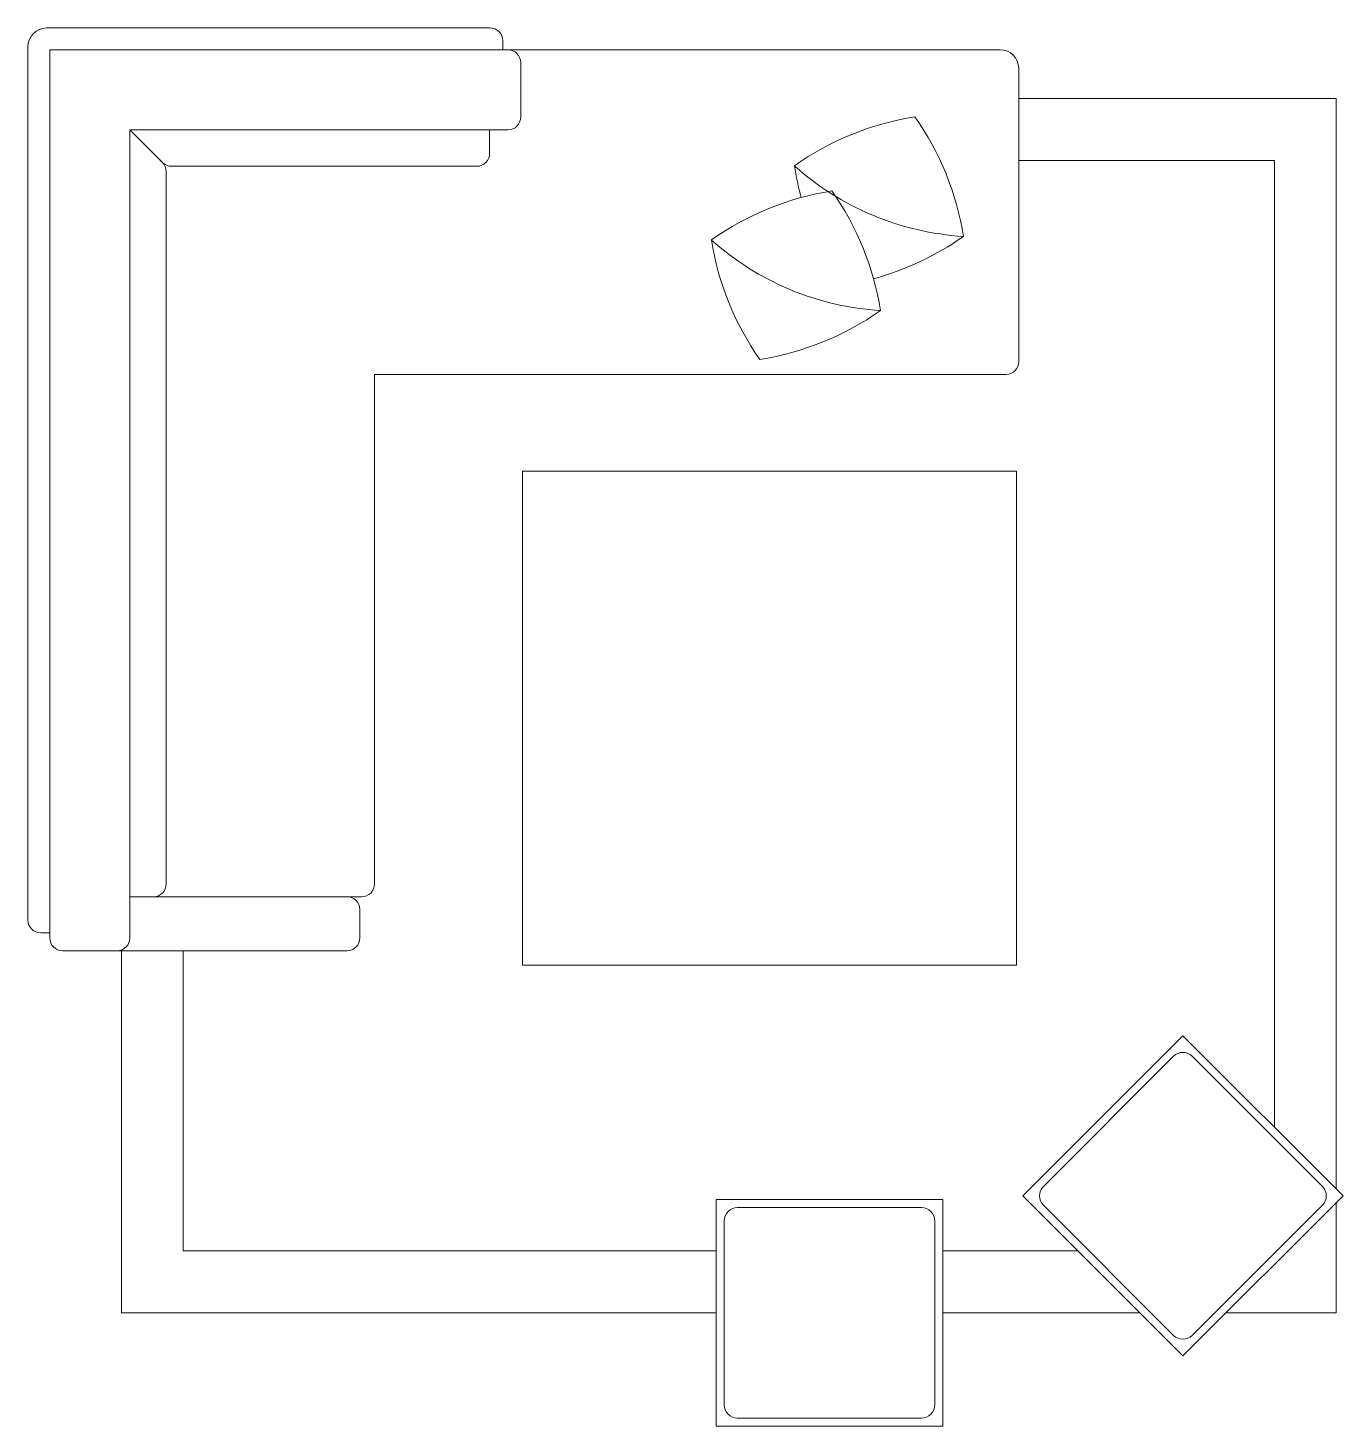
# Model space of a CAD drawing. Header units: millimetres. Extents: x -43896 to -40702, y -22312 to -18917.
import ezdxf

# ---------------------------------------------------------------- set-up
doc = ezdxf.new("R2010")
doc.units = ezdxf.units.MM
doc.layers.add('6fur', color=7, linetype='Continuous', lineweight=20)

msp = doc.modelspace()

# ---------------------------------------------------------------- linework, layer by layer
at = {"layer": '6fur'}
for p, q in [((-43851, -18916.6), (-42773.5, -18916.6)), ((-43896, -21083.3), (-43896, -18961.6)), ((-43842.9, -21126.6), (-43842.9, -18969.6)), ((-43842.9, -18969.6), (-42730.3, -18969.6)), ((-42742.5, -18947.6), (-42742.5, -18969.6)), ((-42730.3, -18969.6), (-41534.5, -18969.6)), ((-42699.2, -19000.7), (-42699.2, -19133)), ((-42699.2, -19000.7), (-42699.2, -19133)), ((-41489.5, -19014.6), (-41489.5, -19727)), ((-43648.5, -21126.6), (-43648.5, -19164.1)), ((-43569.2, -19243.4), (-43648.5, -19164.1)), ((-43648.5, -19164.1), (-42730.3, -19164.1)), ((-42774.7, -19221.4), (-42774.7, -19164.1)), ((-43560.1, -20995.5), (-43560.1, -19265.3)), ((-43547.2, -19252.5), (-42805.7, -19252.5)), ((-43054.5, -20995.5), (-43054.5, -19758.1)), ((-43054.5, -19758.1), (-41520.6, -19758.1)), ((-43648.5, -21026.6), (-43085.5, -21026.6)), ((-43089.8, -21126.6), (-43089.8, -21057.6)), ((-43864.9, -21114.4), (-43842.9, -21114.4)), ((-43811.9, -21157.6), (-43120.9, -21157.6)), ((-40718.4, -21769.6), (-40718.4, -22036.8)), ((-40985.6, -22036.8), (-40718.4, -22036.8))]:
    msp.add_line(p, q, dxfattribs=at)
for points in [[(-40718.4, -21736.2), (-40718.4, -19088.1), (-41489.5, -19088.1)], [(-40868.4, -21586.2), (-40868.4, -19238.1), (-41489.5, -19238.1)], [(-43669, -21157.6), (-43669, -22036.8), (-42224.1, -22036.8)], [(-43519, -21157.6), (-43519, -21886.8), (-42224.1, -21886.8)], [(-41674.1, -21886.8), (-41345.5, -21886.8)], [(-41674.1, -22036.8), (-41195.5, -22036.8)]]:
    msp.add_lwpolyline(points, dxfattribs=at)
for points in [[(-41842.2, -19525.6, 0.086589), (-41623.8, -19422.9)], [(-42118.2, -19721.8, 0.113945), (-41825.4, -19603.1)]]:
    msp.add_lwpolyline(points, format="xyb", dxfattribs=at)
for points in [[(-41495.1, -21192.6), (-41495.1, -19992.6), (-42695.1, -19992.6), (-42695.1, -21192.6)], [(-41090.6, -21364), (-41479.5, -21752.9), (-41090.6, -22141.8), (-40701.7, -21752.9)], [(-42224.1, -21762), (-42224.1, -22312), (-41674.1, -22312), (-41674.1, -21762)]]:
    msp.add_lwpolyline(points, close=True, dxfattribs=at)
for points in [[(-41113.3, -21414), (-41429.5, -21730.1, 0.414214), (-41429.5, -21775.6), (-41113.3, -22091.8, 0.414214), (-41067.9, -22091.8), (-40751.7, -21775.6, 0.414214), (-40751.7, -21730.1), (-41067.9, -21414, 0.414214)], [(-42204.8, -21813.4), (-42204.8, -22260.6, 0.414214), (-42172.7, -22292.7), (-41725.5, -22292.7, 0.414214), (-41693.4, -22260.6), (-41693.4, -21813.4, 0.414214), (-41725.5, -21781.3), (-42172.7, -21781.3, 0.414214)]]:
    msp.add_lwpolyline(points, format="xyb", close=True, dxfattribs=at)
for centre, radius, start, end in [((-43851, -18961.6), 45, 90, 180), ((-42773.5, -18947.6), 31.1, 0, 90), ((-42730.3, -19000.7), 31.1, 0, 90), ((-41534.5, -19014.6), 45, 0, 90), ((-42730.3, -19133), 31.1, 270, 0), ((-41630.8, -19825.7), 702.2, 99.084, 125.086), ((-42307.3, -19531), 692, 8.9885, 35.1815), ((-43547.2, -19221.4), 31.1, 225, 270), ((-43591.2, -19265.3), 31.1, 0, 45), ((-42805.7, -19221.4), 31.1, 270, 0), ((-41581.7, -18745.5), 678.7, 228.1505, 266.4422), ((-41350.9, -19143), 692, 188.9885, 195.5516), ((-41832.4, -20005.8), 702.2, 99.084, 125.086), ((-42508.9, -19711.2), 692, 8.9885, 35.1815), ((-41552.5, -19323.1), 692, 188.9885, 215.1815), ((-41783.3, -18925.7), 678.7, 228.1505, 266.4422), ((-41520.6, -19727), 31.1, 270, 0), ((-43591.2, -20995.5), 31.1, 270, 0), ((-43085.5, -20995.5), 31.1, 270, 0), ((-43120.9, -21057.6), 31.1, 0, 90), ((-43864.9, -21083.3), 31.1, 180, 270), ((-43811.9, -21126.6), 31.1, 180, 270), ((-43679.5, -21126.6), 31.1, 270, 0), ((-43120.9, -21126.6), 31.1, 270, 0)]:
    msp.add_arc(centre, radius, start, end, dxfattribs=at)

doc.saveas('drawing.dxf')
